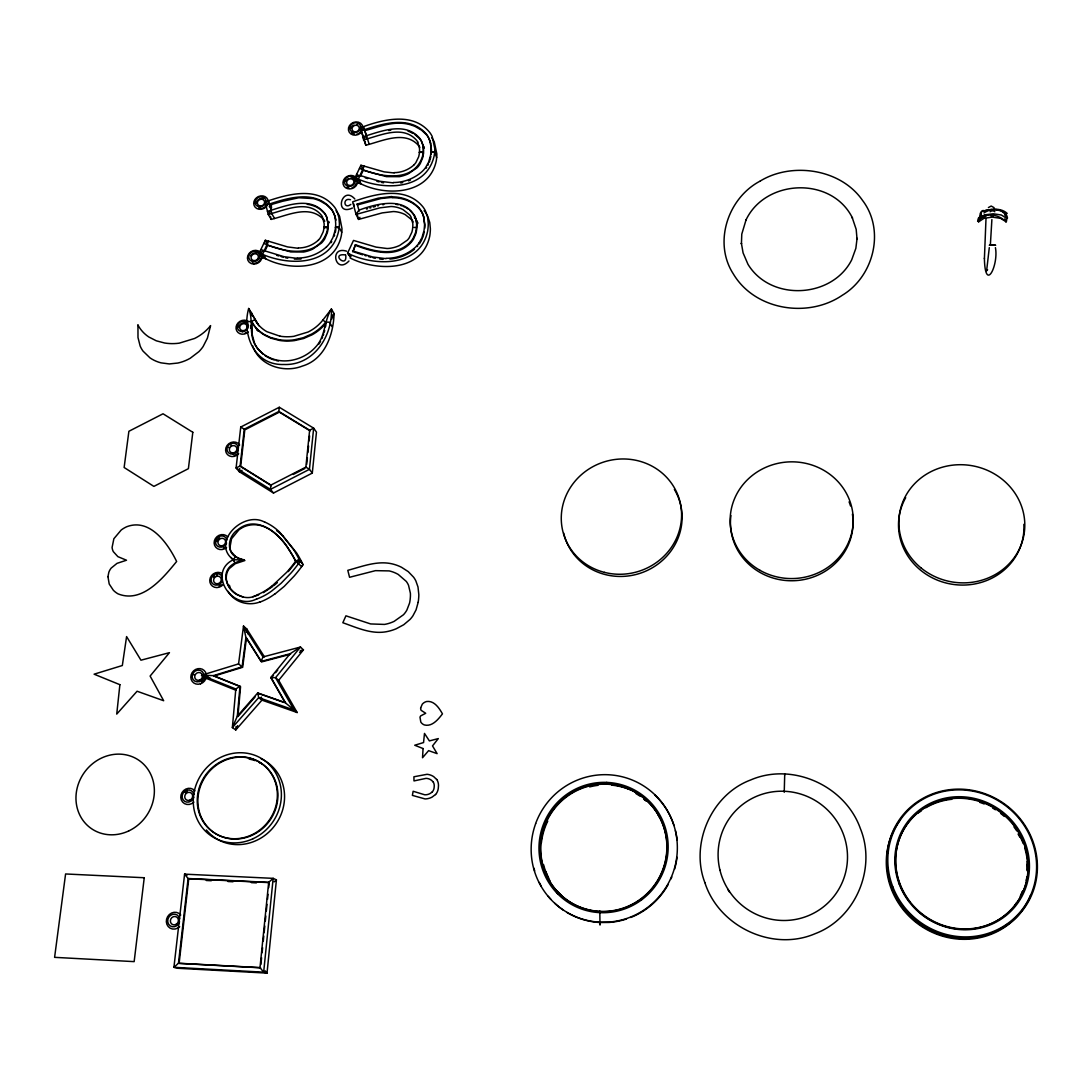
<?xml version="1.0" encoding="UTF-8"?>
<svg xmlns="http://www.w3.org/2000/svg" width="1092" height="1092" viewBox="0 0 1092 1092"><rect width="100%" height="100%" fill="white"/><g stroke="black" fill="none" stroke-linecap="round" stroke-linejoin="round"><path stroke-width="1.5" d="M990.376 244.758L991.891 219.519M979.169 218.113L978.623 221.799M989.297 247.652L986.608 270.857L987.591 269.697M995.413 247.666C998.798 264.646 985.066 293.844 984.397 258.231M258.845 325.744A38.165 34.166 -29.5 0 1 257.862 324.092L248.648 308.49C241.755 333.77 253.562 365.561 283.906 364.496C313.595 365.697 332.541 336.322 331.422 309.05L334.084 313.595C333.442 334.875 324.843 359.445 302.293 366.093C284.657 373.095 261.07 366.257 253.453 347.979M137.961 325.02L137.988 337.51L140.131 345.946A32.637 28.897 -33.8 0 0 143.052 351.133L149.986 357.862A39.312 34.807 -33.6 0 0 161.015 362.844L169.315 363.936L177.887 363.035A39.312 34.807 -33.6 0 0 190.185 358.285L198.853 351.679A32.651 28.938 -33.6 0 0 203.112 346.546L207.398 338.138L210.606 325.607A41.742 36.882 -32.8 0 1 194.553 338.479L179.238 343.161A49.686 43.844 -32.7 0 1 164.66 343.024L156.279 340.8L148.853 337.005A41.578 36.705 -33 0 1 137.947 325.034M985.994 218.782L984.411 258.531M424.706 228.337L424.72 228.255A39.817 35.517 -24.5 0 0 424.884 224.856L423.437 216.148M203.931 676.999L201.556 675.238L213.404 675.634L239.994 686.281L235.817 688.997L232.364 727.6L235.776 729.947L261.957 700.136L261.288 697.051M236.077 726.617L235.776 729.947L237.633 725.675M285.094 702.579L270.761 677.531L275.539 677.695L278.678 680.33L297.16 712.53L285.094 702.579L257.712 692.942L258.708 697.611L232.364 727.6L237.333 716.134L239.994 686.281M312.298 473.082L316.462 432.118L313.65 428.146L279.293 407.261L240.745 427.04L236.09 467.99L239.339 471.73L273.519 493.024L312.298 473.082L309.445 469.328L305.856 467.117L270.898 485.08L270.434 489.393L273.519 493.024M276.413 879.852L267.021 973.108L177.819 968.276L173.928 967.307L184.589 874.146L273.164 878.35L276.413 879.852L274.188 881.845M305.856 467.117L309.637 430.207L313.65 428.146L309.445 469.328L270.434 489.393L236.09 467.99L240.117 465.929L244.253 429.211L278.842 411.466L279.293 407.261M306.675 464.387L307.371 457.685M307.876 452.661L308.572 445.959M309.091 440.922L309.596 435.899M187.101 875.156L184.589 874.146L188.111 878.514L178.474 963.24L173.928 967.307L263.663 972.167L259.992 967.621L268.673 882.363L273.164 878.35L263.663 972.167L267.021 973.108L265.192 970.856M260.906 964.454L261.575 957.766M262.094 952.756L262.599 947.747M263.281 941.072L263.786 936.062M264.127 932.718L264.81 926.03M265.315 921.02L265.834 916.011M266.339 911.001L267.021 904.326M267.526 899.317L268.045 894.307M268.714 887.619L269.233 882.609L188.739 878.773L179.115 963.403L260.565 967.785M417.717 142.042L419.492 148.43A26.235 23.123 -23 0 1 419.437 152.252L419.437 152.293A25.839 22.782 -23 0 1 418.605 156.92L415.875 162.599A16.639 14.687 -22.7 0 1 414.496 164.291L414.086 164.728M239.708 468.468L239.339 471.73L242.015 470.365M298.348 248.307L287.551 246.915L265.329 240.267L259.254 252.907C286.077 265.82 330.412 267.472 338.643 231.108A43.625 38.602 -27.5 0 0 339.162 227.382A43.612 38.589 -27.5 0 0 339.407 223.669L338.889 217.431L337.019 211.384A30.521 27.041 -27 0 0 334.616 207.207C317.54 185.422 287.046 194.335 265.056 201.938L268.25 214.414C284.916 210.319 307.644 198.894 321.403 215.206A16.899 14.96 -27.1 0 1 322.454 216.926L324.119 223.437A26.413 23.382 -27.5 0 1 323.996 227.327L323.996 227.368A26.017 23.028 -27.5 0 1 323.095 232.077L320.27 237.851A16.762 14.851 -27.3 0 1 318.864 239.585L318.441 240.008M606.742 782.363L606.729 783.756M600.382 922.044L599.999 925.061L599.808 911.192M245.918 637.469L261.07 661.438L263.022 656.934L243.502 626.085L245.918 637.469L242.11 666.843L238.575 663.895L243.502 626.085L246.792 628.992L264.455 656.893M246.369 632.268L246.792 628.992L247.829 633.851M280.071 336.213A46.465 41.523 -29.2 0 0 293.83 336.336L308.108 332.009A38.397 34.343 -29.3 0 0 322.809 320.133L331.422 309.05C323.887 320.666 325.648 336.513 315.725 346.915C307.862 355.733 296.096 360.947 284.289 360.92C273.123 360.81 261.671 355.432 255.705 345.755C248.389 334.548 253.74 320.352 248.648 308.49L257.876 324.092M325.525 326.781L325.88 324.829M424.283 231.75L423.491 235.162M430.849 156.497L430.071 159.841M335.217 232.746L335.449 231.613A39.653 35.108 -27.5 0 0 335.804 229.334M324.228 332.2L324.693 330.466M334.248 236.145L334.616 235.012M323.177 335.503L323.723 333.879M599.945 911.383L599.836 912.625M422.74 237.428L423.136 236.295M429.333 162.039L429.729 160.947M394.103 172.959L384.22 171.881L364.182 166.134L358.545 178.733L361.002 183.906C386.568 196.437 428.938 194.676 436.199 161.179A43.079 38.015 -23 0 0 436.663 157.548A43.079 38.002 -23 0 0 436.841 153.917L434.261 141.933A30.153 26.617 -22.5 0 0 431.804 137.865M336.063 210.77L337.21 212.244A30.358 26.918 -27.1 0 1 339.598 216.407L341.973 228.624A43.366 38.425 -27.5 0 1 341.741 232.323A43.38 38.438 -27.5 0 1 341.236 236.036C333.852 269.615 291.359 271.963 265.711 258.777L262.722 253.986L268.564 241.182M321.949 338.547L322.59 337.046M331.572 319.355L334.084 313.595L332.186 316.052M422.29 238.547L420.666 241.81M355.446 244.676L352.934 251.733L355.446 244.676C372.863 251.228 395.864 257.644 410.469 241.864M351.146 255.746L350.095 257.971C376.426 271.307 422.113 272.454 429.729 236.172A43.612 38.943 -24.5 0 0 430.193 232.446A43.598 38.93 -24.5 0 0 430.371 228.719L429.757 222.468L427.777 216.421A30.535 27.273 -24 0 0 425.293 212.23M347.556 253.153L353.508 240.431L376.112 247.12L387.073 248.512A26.549 23.683 -24.3 0 0 390.213 248.266L391.591 248.034A29.853 26.604 -24.3 0 0 399.699 245.427L407.289 240.172A16.94 15.138 -24.2 0 0 409.104 238.001L411.875 232.186A26.167 23.342 -24.4 0 0 412.708 227.491L412.721 227.409A26.563 23.696 -24.4 0 0 412.79 223.491L411.002 216.939A16.926 15.111 -24 0 0 409.582 214.783L402.962 209.568A29.907 26.713 -24.5 0 0 395.386 206.975L394.062 206.757A26.577 23.724 -24.5 0 0 390.991 206.497L379.839 207.849L356.074 214.414L352.648 201.856C374.733 193.898 405.842 185.463 423.164 207.166A30.699 27.396 -24 0 1 425.662 211.37L427.654 217.445L428.269 223.724A43.844 39.107 -24.5 0 1 428.078 227.464A43.844 39.121 -24.5 0 1 427.614 231.217C419.942 267.676 374.024 266.53 347.556 253.153L349.809 256.347L349.59 254.313M356.511 178.119A7.467 6.593 -24.9 0 0 344.731 178.296A7.467 6.593 -24.9 0 0 347.433 188.629A7.467 6.593 -24.9 0 0 357.575 182.146A7.344 6.484 -24.9 0 0 357.562 180.658A2.034 0.71 25 0 0 355.91 179.498L355.05 177.696L360.933 165.261L363.254 170.256L360.374 176.372L356.606 174.406M264.687 251.501L267.676 245.29L290.704 251.924L303.658 252.02A33.238 29.402 -27.3 0 0 312.721 249.099L321.512 243.025A21.171 18.755 -27.3 0 0 324.802 238.752L327.327 232.664A30.289 26.822 -27.5 0 0 328.105 228.201A30.289 26.809 -27.5 0 0 328.255 223.751L326.535 216.844A21.13 18.7 -27.1 0 0 324.529 213.117C310.06 195.413 285.285 206.088 267.472 211.37M427.887 165.274L428.419 164.209M320.543 341.387L318.96 344.021M981.162 213.049L980.862 213.595A13.978 8.886 40.2 0 0 980.684 213.964M331.081 242.683L331.736 241.632M359.937 217.335L358.572 219.424L356.074 214.414L358.831 210.224C376.808 203.467 407.193 195.645 416.093 219.396M268.728 200.887L271.034 210.251L268.25 214.414L271.198 219.396C287.715 215.397 309.828 204.122 323.751 219.765M348.43 254.818L349.467 254.013M418.973 243.079L421.935 237.715L423.928 230.917A39.858 35.558 -24.5 0 0 424.351 227.505L424.365 227.423A39.844 35.545 -24.5 0 0 424.529 224.024L423.737 217.24M419.328 243.898L420.024 242.861M425.976 168.373L426.658 167.363M234.93 563.049L233.347 559.718L235.654 556.483M275.143 593.857L284.152 586.459L294.185 576.03A138.547 125.471 -38.8 0 0 301.692 566.584L303.126 564.632L299.14 559.336A143.134 130.699 -45.1 0 0 293.598 549.563L279.88 532.446A56.429 51.802 -41 0 0 265.097 522.208M348.976 260.988C335.312 275.348 328.678 245.482 346.614 251.187M295.195 563.049L288.274 571.594M273.437 675.334L271.28 677.968L285.613 702.989M275.58 672.699L277.723 670.065M278.678 680.33L303.44 649.863L300.464 647.051L263.022 656.934M270.761 677.531L290.076 653.78L300.464 647.051L275.539 677.695L294.117 710.073L258.708 697.611L261.957 700.136L297.16 712.53L292.042 708.271M978.623 221.853L983.947 218.332L992.164 217.117L1000.6 218.332L1006.319 221.867L1006.933 218.441L1001.282 214.988L993.242 213.773L984.82 214.851M988.397 207.576L991.195 206.033L994.116 207.685M237.333 716.134L257.712 692.942M255.05 697.037L237.906 716.543L240.554 686.718L213.991 676.071L242.67 667.294L246.464 637.946L261.602 661.902L290.595 654.245M435.517 794.498L432.132 797.078A15.37 14.728 -52 0 1 426.562 798.825A14.292 13.705 -52.1 0 1 425.02 798.921L412.38 795.386L413.145 791.263L424.72 794.785A9.924 9.514 -52.1 0 0 430.835 793.051L432.268 791.85M326.467 246.888L327.764 245.577A26.385 23.396 -27.2 0 0 329.934 242.902L332.937 237.565L335.012 230.808A39.64 35.094 -27.5 0 0 335.476 227.423L339.162 227.382L341.741 232.323M350.846 204.395C343.762 210.046 342.369 197.188 350.505 199.727M273.915 585.558L277.354 582.664M980.193 215.875L981.135 215.192M271.649 586.404L286.746 572.249A133.265 120.639 -38.7 0 0 295.632 561.247L299.14 559.336L303.126 564.632M272.754 586.445L263.363 592.656M299.577 652.374L303.44 649.863L300.204 650.723M352.429 208.026C333.497 216.748 341.933 184.439 354.873 199.017M759.759 181.299C727.777 198.348 713.076 242.752 733.374 273.996C755.036 310.36 808.176 318.564 842.287 295.263C873.818 276.331 885.38 230.248 862.489 200.341C840.294 168.264 791.099 161.998 760.114 181.108M233.074 559.855C206.866 572.822 232.623 611.793 256.743 598.88M234.698 563.172C212.039 575.115 237.879 607.507 257.535 594.594M293.243 474.474L304.886 468.495M355.924 179.538A2.307 0.846 -73.2 0 1 357.043 178.651A2.307 0.846 -73.2 0 1 356.661 181.054L357.534 182.869L359.978 181.777M297.201 258.381L283.975 256.688L264.196 250.696L259.254 252.907L262.271 257.698L265.711 258.777M262.271 257.698L264.728 256.606M983.36 211.043C990.389 208.886 1000.75 207.903 1005.855 214.373M983.919 210.893L991.741 209.459M256.32 595.741L258.668 594.84M259.951 601.938C248.553 606.415 234.207 602.306 228.119 591.373M265.902 205.228C286.35 198.321 314.4 188.998 330.999 208.627A26.563 23.533 -27 0 1 333.101 211.944L335.176 216.98M238.575 663.895L201.556 675.238L235.817 688.997M236.104 690.321L205.119 677.886L208.313 676.904M213.404 675.634L242.11 666.843M366.462 209.05L367.608 208.709M369.888 208.04L371.021 207.698M393.12 182.869L379.852 181.272L359.964 175.498L355.05 177.696C381.545 190.54 426.139 191.332 434.152 155.883A43.311 38.179 -23 0 0 434.616 152.225A43.311 38.179 -23 0 0 434.793 148.58L432.214 136.541A30.317 26.74 -22.5 0 0 429.729 132.446C413.377 112.353 384.698 119.001 363.691 126.576L364.878 130.658C378.856 126.809 393.366 120.762 408.067 124.16A42.056 37.128 -23.1 0 1 415.219 126.535L421.512 130.125L426.481 134.766A26.263 23.164 -22.5 0 1 428.651 138.001L429.156 138.998M363.691 126.576L360.032 127.641L365.847 145.222C382.459 141.114 404.845 129.88 418.782 145.741A16.694 14.728 -22.6 0 1 419.847 147.406M359.241 211.07L357.139 204.054L378.242 198.171L391.851 196.519M269.233 206.62L271.662 205.924M373.232 207.057L375.402 206.456M252.839 596.696L255.159 596.068M261.07 661.438L290.076 653.78M377.545 205.883L378.596 205.624M400.764 183.006L402.716 182.596M388.766 130.549L390.8 130.166M382.76 204.723L383.783 204.545M301.023 259.022L294.362 259.077M247.761 321.621L251.474 321.485L254.805 319.615A38.384 34.316 -29.5 0 0 266.817 331.654L280.071 336.227M263.855 243.352C283.865 252.675 317.909 258.804 326.89 231.845A30.317 26.836 -27.5 0 0 327.668 227.382L323.996 227.409L327.668 227.382A30.317 26.836 -27.5 0 0 327.805 222.918L327.095 218.536M392.233 197.365L380.958 198.539L357.562 204.9L357.139 204.054M335.49 227.382L339.162 227.382L335.49 227.341A39.64 35.081 -27.5 0 0 335.708 223.956L335.421 219.437M413.964 227.45L416.448 227.464A30.48 27.191 -24.4 0 0 416.516 222.973L416.161 220.297M419.437 152.252L423.109 152.279L423.464 153.167A30.085 26.522 -23 0 1 422.754 157.548L420.311 163.541A21.021 18.55 -22.7 0 1 417.103 167.745L408.394 173.751A33.006 29.075 -22.8 0 1 399.372 176.672L386.404 176.631L363.254 170.256M386.063 258.668L372.631 256.961L352.511 250.928M323.996 227.327L327.668 227.382M233.347 559.718L244.335 559.991A32.132 29.58 -41.7 0 0 234.889 562.967M237.81 557.971C225.512 552.975 227.914 536.104 237.647 529.879C256.033 514.182 279.839 533.06 289.066 549.918A136.828 124.979 -45 0 1 295.632 561.261L300.177 561.37L298.73 563.336A139.339 126.085 -38.7 0 1 291.195 572.822L281.081 583.305L272.017 590.745A54.846 50.287 -39.9 0 1 256.784 599.017M205.119 677.886L210.169 678.05M188.111 878.514L268.673 882.363M206.279 880.48L211.288 880.725M227.982 881.517L233.005 881.763M251.378 882.636L256.388 882.882M993.788 209.487L1001.091 210.783L1005.036 213.759M322.795 320.12L325.744 322.058L329.47 322.249L332.145 326.726M178.474 963.24L259.992 967.621M383.101 259.364L379.743 259.022M307.234 204.272L308.722 204.518A33.306 29.511 -27.6 0 1 315.793 206.784M396.055 204.327L398.293 204.777M381.354 182.378L383.565 182.828M285.558 257.739L287.769 258.203M375.279 258.258L373.041 257.767M276.276 360.537L278.351 361.002M376.89 181.299L379.129 181.873M242.779 596.846L236.978 594.662A25.867 23.792 -40.7 0 1 232.009 590.949C227.286 586.363 224.884 579.129 227.068 572.754A13.909 12.776 -41.2 0 1 229.375 568.509L235.244 563.718L244.881 560.537L239.885 558.94M281.122 256.62L283.347 257.221M370.789 257.193L368.509 256.579M360.933 165.261L364.182 166.134M355.856 245.495C373.273 252.047 396.246 258.449 410.838 242.683A21.239 18.974 -24.2 0 0 413.609 238.916L415.834 233.674A30.016 26.795 -24.4 0 0 416.803 228.296A30.453 27.177 -24.4 0 0 416.885 223.805L415.956 219.424M357.534 182.869L361.002 183.906M365.042 255.555L366.202 255.91M276.59 255.296L278.87 255.978M365.288 177.86L367.676 178.61M354.204 252.129L356.688 252.907M362.708 254.832L357.903 253.303M359.5 168.291C379.497 177.109 413.486 183.483 422.399 156.661A30.112 26.549 -23 0 0 423.109 152.279A30.098 26.536 -23 0 0 423.177 147.898L422.973 146.151M400.491 205.392L401.924 205.883M260.865 249.563L264.196 250.696M258.258 693.379L284.002 702.429M265.015 522.358C243.925 509.841 210.551 542.369 233.115 559.554M403.33 206.429L404.682 207.057M265.056 201.938L269.451 204.122L271.662 207.89M412.121 132.828L413.39 133.511M317.103 207.425L319.574 208.886M405.992 207.726L408.463 209.255M278.842 411.466L309.637 430.207M310.114 430.876L279.347 412.134L244.799 429.866L240.65 466.557L271.417 485.694M1004.845 215.192L1005.868 215.875M240.745 427.04L244.253 429.211M240.117 465.929L270.898 485.08M1004.394 219.956L1005.118 220.434M295.645 561.261L301.692 566.584M414.605 134.248L419.697 138.698A20.816 18.359 -22.6 0 1 421.799 142.042L422.74 144.499M235.463 556.347L231.258 551.856A13.827 12.667 -39.6 0 1 229.921 547.542L231.559 538.752L238.848 529.934A25.744 23.642 -39.5 0 1 244.553 526.549C267.717 517.772 286.063 542.656 295.454 560.524M345.454 254.914C329.607 252.948 347.652 269.355 345.7 255.146M320.72 209.691L324.583 213.445A20.953 18.564 -27.1 0 1 326.631 216.858L327.272 218.509M263.281 354.299L257.712 348.676A32.965 29.58 -30.4 0 1 254.613 343.42L252.266 334.889L251.993 322.236A42.165 37.715 -29.5 0 0 265.179 335.462L271.007 338.206L279.62 340.458A50.205 44.868 -29.2 0 0 294.499 340.595L303.617 338.506L312.121 334.78A42.028 37.606 -29.3 0 0 326.208 322.809M410.142 210.538L414.291 215.274M233.77 560.701L231.108 557.452M282.924 535.872L296.574 552.893A142.288 130.03 -45.2 0 1 302.088 562.626M414.4 217.117L415.602 218.687M424.106 210.742L424.72 211.479M418.987 207.944L420.038 209.255A26.508 23.655 -24 0 1 421.717 211.916L423.041 214.837M419.342 208.79L420.393 210.101A26.481 23.642 -24 0 1 422.072 212.763L422.577 213.8M414.469 216.789L415.738 218.618L414.373 215.22M436.691 779.511L433.742 776.685A15.397 14.756 -52.6 0 0 428.501 774.515A14.305 13.718 -52.5 0 0 426.986 774.31L413.909 776.781L413.991 780.917L426.044 778.364A9.937 9.528 -52.5 0 1 431.818 780.562L433.06 781.872M253.016 323.723L251.474 321.485A42.206 37.742 -29.5 0 0 264.66 334.725L270.502 337.469L279.129 339.735A50.259 44.908 -29.2 0 0 294.021 339.858L303.139 337.769L311.657 334.043A42.069 37.633 -29.3 0 0 325.757 322.058M274.597 218.509L271.662 213.527L271.034 210.251M354.34 205.924L353.521 203.617M361.22 130.59L361.766 131.804A7.33 6.415 -23.9 0 1 360.319 133.224A7.398 6.47 -23.9 0 1 349.276 132.269A7.398 6.47 -23.9 0 1 353.508 122.427A7.398 6.47 -23.9 0 1 362.872 127.218M365.028 142.247L362.599 136.882C380.507 131.6 404.941 120.994 419.738 138.302A20.98 18.496 -22.6 0 1 421.799 141.946L423.177 146.191M363.363 136.254L360.933 130.863C381.463 123.969 409.186 114.687 426.139 133.866A26.385 23.273 -22.5 0 1 428.31 137.087L430.644 143.175M369.246 144.335L364.469 129.757L360.032 127.641L360.92 129.634M366.557 136.664L366.148 135.763L363.431 139.872C380.139 135.736 402.62 124.433 416.639 140.363A16.776 14.797 -22.6 0 1 417.717 142.042M423.205 145.618L424.228 148.13L423.873 147.229A20.871 18.414 -22.6 0 0 423.164 145.714M265.329 240.267L267.171 244.485M416.953 221.048L417.308 221.881M436.663 157.548L434.616 152.225L430.93 152.197A39.367 34.712 -23 0 1 430.507 155.61L428.555 162.244L425.621 167.499A26.208 23.137 -22.6 0 1 423.491 170.134L422.222 171.43A38.479 33.907 -22.8 0 1 393.161 182.514M429.265 139.121L430.357 142.11M704.954 882.868C719.096 926.767 772.699 952.087 815.369 933.592C855.678 918.317 876.658 868.372 860.387 828.61C845.304 785.844 792.587 761.807 750.641 779.975C710.96 794.771 690.035 844.212 704.886 882.636M422.686 214.005L423.437 215.902M229.375 585.257L229.921 586.704M416.939 221.048L417.622 222.713M334.848 215.902L333.538 212.776A26.44 23.423 -27 0 0 331.436 209.473L326.535 204.723L320.311 201.037A42.342 37.538 -27.6 0 0 313.213 198.58L298.785 197.761L282.582 201.256L269.942 204.955L271.321 210.319M252.634 345.768L252.894 346.519M423.082 215.069L423.792 216.994M417.267 221.881L417.772 223.601M329.033 221.84L329.293 222.686M364.878 130.658L366.339 135.913M363.882 138.124L364.196 139.257M364.81 141.496L365.847 145.222M357.316 214.837L358.572 219.424L382.2 212.899L393.284 211.548A26.44 23.628 -24.5 0 1 396.341 211.807L397.652 212.025A29.743 26.59 -24.5 0 1 405.2 214.619L411.78 219.806A16.83 15.042 -24.1 0 1 413.199 221.963M415.724 218.564L416.325 220.256M270.42 216.352L271.198 219.396M334.739 216.134L335.462 218.072M430.303 142.274L431.449 149.768A39.326 34.671 -23 0 1 431.285 153.098M422.631 144.444L423.532 148.785A30.071 26.522 -23 0 1 423.464 153.167M251.747 313.022L252.457 316.257M335.012 217.226L335.681 219.178M430.548 143.352L431.094 148.881A39.367 34.698 -23 0 1 430.93 152.197L431.272 153.167A39.339 34.685 -23 0 1 431.176 154.272M335.244 218.332L335.872 220.297M784.766 774.829L784.725 773.996L784.233 792.273M257.603 330.412A42.015 37.592 -29.5 0 1 256.306 328.774M274.242 359.964A39.721 35.64 -30.1 0 1 264.919 355.487M250.75 325.525A7.617 6.798 -31.6 0 1 250.573 328.269M248.334 331.954A7.617 6.798 -31.6 0 1 238.042 332.528A7.617 6.798 -31.6 0 1 238.152 322.782A7.617 6.798 -31.6 0 1 248.444 321.567M246.26 332.473A5.706 5.105 -31.6 0 1 245.222 332.91M238.575 327.095A5.706 5.105 -31.6 0 1 246.355 322.973M238.67 453.726A7.794 7.057 -35.9 0 1 227.491 454.627A7.794 7.057 -35.9 0 1 228.706 443.789A7.794 7.057 -35.9 0 1 239.653 445.004M237.428 453.658A5.842 5.283 -35.9 0 1 234.166 455.309M228.733 447.72A5.842 5.283 -35.9 0 1 229.033 447.242M230.849 445.454A5.842 5.283 -35.9 0 1 231.586 445.031M226.535 547.542A7.931 7.234 -40 0 1 215.793 547.297A7.931 7.234 -40 0 1 216.994 536.65A7.931 7.234 -40 0 1 227.737 536.882M226.576 543.024A5.951 5.433 -40 0 1 217.499 546.164A5.951 5.433 -40 0 1 218.304 536.909A5.951 5.433 -40 0 1 226.849 540.008M224.447 547.693A5.938 5.419 -40.1 0 1 223.369 548.088M216.789 541.673A5.938 5.419 -40.1 0 1 219.697 537.878M223.3 584.37A7.985 7.316 -41.9 0 1 212.462 586.186A7.985 7.316 -41.9 0 1 211.561 575.566A7.985 7.316 -41.9 0 1 222.399 573.75M222.263 580.971A5.992 5.487 -41.9 0 1 213.418 584.316A5.992 5.487 -41.9 0 1 213.336 575.225A5.992 5.487 -41.9 0 1 222.222 576.876M221.362 584.821A5.979 5.487 -41.9 0 1 219.028 585.995M213.418 577.436A5.979 5.487 -41.9 0 1 214.865 575.989M216.68 575.075A5.979 5.487 -41.9 0 1 217.24 574.924M204.914 677.613A6.102 5.61 -47.2 0 1 201.338 682.118M193.857 674.965A6.102 5.61 -47.2 0 1 194.103 674.419M193.898 802.101A8.354 7.699 -54 0 1 182.623 802.101A8.354 7.699 -54 0 1 183.688 790.512A8.354 7.699 -54 0 1 194.922 790.881M193.83 797.215A6.279 5.788 -54 0 1 184.507 801.228A6.279 5.788 -54 0 1 184.944 791.127A6.279 5.788 -54 0 1 193.939 794.539M185.19 792.669A6.265 5.774 -54 0 1 187.415 791.113M179.689 926.658A8.599 7.903 -60.9 0 1 168.209 926.562A8.599 7.903 -60.9 0 1 169.315 914.536A8.599 7.903 -60.9 0 1 180.753 915.014M179.593 921.716A6.456 5.938 -60.9 0 1 170.188 925.866A6.456 5.938 -60.9 0 1 170.42 915.451A6.456 5.938 -60.9 0 1 179.661 918.631M258.108 331.149A41.974 37.565 -29.5 0 1 256.825 329.511M276.631 530.616A56.102 51.542 -41 0 1 282.787 535.995M275.061 593.761A54.532 50.027 -40 0 1 259.992 602.074M244.362 559.909A31.764 29.102 -38.7 0 1 235.613 556.551M271.567 586.295A54.259 49.713 -39.8 0 1 257.575 594.703M261.043 758.708A45.919 42.684 -54.2 0 1 274.488 825.934A45.919 42.684 -54.2 0 1 206.361 829.947M259.186 762.393A41.742 38.807 -54.2 0 1 261.493 763.567M436.8 779.442A11.944 11.452 -52.2 0 1 438.383 787.086A11.944 11.452 -52.4 0 1 435.612 794.58M433.128 781.817A7.958 7.63 -52.2 0 1 434.179 786.909A7.958 7.63 -52.3 0 1 432.336 791.905M249.153 759.117A41.783 38.834 -54.2 0 1 255.105 760.619M259.814 762.598A41.783 38.834 -54.2 0 1 262.066 763.854M636.145 793.734A63.65 62.804 -67.2 0 1 640.185 796.259M644.062 799.098A63.65 62.804 -67.2 0 1 646.519 801.173M560.906 895.071A63.65 62.804 -67.2 0 1 557.534 891.522M549.986 880.916A63.65 62.804 -67.2 0 1 543.611 864.741M729.497 892.041A64.988 63.827 43.7 0 1 727.709 889.216M1010.591 910.237A67.267 64.237 37.7 0 1 1008.407 912.421M918.317 812.926A67.267 64.237 37.7 0 1 920.72 811.083M925.798 807.752A67.267 64.237 37.7 0 1 951.869 799.276M979.674 802.333A67.267 64.237 37.7 0 1 984.138 803.958M992.696 808.107A67.267 64.237 37.7 0 1 995.413 809.759M1000.627 813.404A67.267 64.237 37.7 0 1 1004.312 816.447M1014.018 826.972A67.267 64.237 37.7 0 1 1016.748 830.876M1019.205 834.971A67.267 64.237 37.7 0 1 1023.204 843.584M1024.746 848.061A67.267 64.237 37.7 0 1 1027.49 871.307M1026.794 877.49A67.267 64.237 37.7 0 1 1026.221 880.534M1021.825 893.72A67.267 64.237 37.7 0 1 1020.46 896.491M1027.053 864.222A67.117 64.1 37.8 0 1 1027.122 870.119M1022.699 891.154A67.117 64.1 37.8 0 1 1020.706 895.604M1016.597 902.702A67.117 64.1 37.8 0 1 1014.659 905.404M909.895 902.21A67.404 64.373 37.7 0 1 933.196 803.466A67.404 64.373 37.7 0 1 1026.48 852.292A67.404 64.373 37.7 0 1 961.492 929.21M955.473 928.65A67.404 64.373 37.7 0 1 914.454 907.507M1023.846 524.337A62.831 58.75 9.7 0 1 947.842 583.428A62.831 58.75 9.7 0 1 905.691 497.679M852.415 514.086A61.302 58.149 -1.5 0 1 792.383 580.753A61.302 58.149 -1.5 0 1 730.917 515.588M849.085 501.87A61.302 58.149 -1.5 0 1 850.518 505.924M674.378 489.407A60.183 57.18 -17 0 1 643.584 572.044A60.183 57.18 -17 0 1 563.649 533.033M566.939 912.421A73.683 72.714 -67.2 0 0 600.327 922.522L609.145 922.44A74.256 73.273 -67 0 0 626.508 919.014M630.685 917.498A72.959 71.99 -67.4 0 0 642.273 911.683A73.819 72.836 -67.1 0 0 668.222 884.411M654.736 794.949A73.819 72.836 -67.1 0 1 673.982 825.456M675.443 830.602A73.819 72.836 -67.1 0 1 677.095 839.816M677.026 857.247A73.819 72.836 -67.1 0 1 674.569 869.205M671.812 876.972A73.819 72.836 -67.1 0 1 670.993 878.869M563.445 910.196A73.887 72.918 -67.1 0 1 554.818 903.316M550.928 899.412A73.887 72.918 -67.1 0 1 548.211 896.286M541.182 886.076A73.887 72.918 -67.1 0 1 539.243 882.418M534.684 870.884A73.887 72.918 -67.1 0 1 533.947 868.222M535.64 823.573A73.942 72.959 -66.9 0 1 650.832 791.154A73.942 72.959 -66.9 0 1 641.973 911.301A73.082 72.113 -67.2 0 1 630.384 917.144A74.379 73.396 -66.8 0 1 608.79 922.085L599.958 922.18A73.806 72.823 -67 0 1 563.022 909.827A74.024 73.041 -66.9 0 1 533.142 866.447A74.352 73.369 -67 0 1 535.681 823.586M644.171 799.494A63.554 62.722 -67.4 0 1 645.563 800.627M658.353 815.437A63.554 62.722 -67.4 0 1 659.268 816.952M559.896 894.048A63.554 62.722 -67.4 0 1 557.452 891.372M548.621 878.009A63.554 62.722 -67.4 0 1 545.891 871.553M635.913 792.533A64.851 63.991 -67.4 0 1 646.464 799.74M557.766 893.706A64.851 63.991 -67.4 0 1 556.538 892.328M548.348 880.275A64.851 63.991 -67.4 0 1 541.987 861.752M541.263 856.524A64.851 63.991 -67.4 0 1 541.127 854.818M541.373 842.874A64.851 63.991 -67.4 0 1 547.734 821.143M589.694 786.895A64.851 63.991 -67.4 0 1 598.034 785.312M611.602 785.134A64.851 63.991 -67.4 0 1 629.661 789.571M1007.547 924.091A75.02 71.649 37.8 0 1 928.91 929.838A75.02 71.649 37.8 0 1 887.141 861.533M887.7 853.384A75.02 71.649 37.8 0 1 888.192 850.081M1030.63 895.167A75.949 72.536 37.8 0 1 925.333 928.746A75.949 72.536 37.8 0 1 900.463 819.601M1022.33 891.55A67.008 64.005 37.8 0 1 1020.351 896M918.85 812.352A67.881 64.824 37.8 0 1 921.525 810.441M1018.072 834.042A67.881 64.824 37.8 0 1 1019.751 837.045M1027.217 861.52A67.881 64.824 37.8 0 1 1027.531 870.884M1026.999 877.081A67.881 64.824 37.8 0 1 1026.507 880.138M1023.067 892.014A67.881 64.824 37.8 0 1 1021.743 895.085M324.078 220.202A16.803 14.892 -27.1 0 1 324.761 221.266M326.494 246.929A38.739 34.275 -27.3 0 1 297.242 258.026M318.495 240.063A26.645 23.574 -27.3 0 1 298.389 247.966M259.336 254.19A5.637 4.996 -29.5 0 1 260.51 256.033M260.701 258.012A5.637 4.996 -29.5 0 1 254.927 263.158M252.853 262.844A5.637 4.996 -29.5 0 1 252.375 262.653M250.573 255.774A5.637 4.996 -29.5 0 1 257.139 253.003M266.994 205.774A7.453 6.552 -28.1 0 1 255.255 207.303A7.453 6.552 -28.1 0 1 258.49 196.533A7.453 6.552 -28.1 0 1 268.25 201.597M265.984 205.815A5.583 4.914 -28.1 0 1 258.64 208.012M256.074 203.44A5.583 4.914 -28.1 0 1 263.609 198.58M977.654 221.417A21.608 14.524 35.7 0 1 978.814 217.458M979.988 218.96A15.356 10.142 6.8 0 1 985.803 216.434M1005.568 219.383A22.468 15.111 -38.1 0 1 1005.828 221.976M1006.032 214.264A21.826 14.838 -31.4 0 1 1007.493 218.168M979.401 217.813A11.848 7.371 11.2 0 1 980.384 216.639M1004.531 218.946A16.011 10.838 -35.5 0 1 1004.981 220.488M979.374 220.352A15.616 10.278 38.5 0 1 979.947 218.536M979.21 219.233A17.076 13.582 18.8 0 1 1004.094 220.188M980.439 218.673A20.543 12.149 51.5 0 1 980.575 214.892M980.07 214.25A11.848 7.849 28.6 0 1 982.8 210.51M980.384 215.929A16.899 10.374 47 0 1 980.793 214.046M981.053 213.008A10.961 6.975 23.6 0 1 983.455 210.483M1005.063 213.732A17.09 11.343 -35.5 0 1 1005.978 215.766M983.933 212.954A17.376 13.95 -17.2 0 1 1007.193 213.431M982.077 216.052A16.571 11.152 7 0 1 985.366 214.865M993.529 215.725A3.071 2.58 -12 0 1 990.731 215.725M990.103 211.78A3.071 2.58 -12 0 1 994.826 211.78M386.104 258.299A38.957 34.739 -24.2 0 0 415.561 247.133L416.175 246.437A26.74 23.901 -24.1 0 0 418.973 243.079M391.823 196.874A39.012 34.848 -24.4 0 1 419.028 207.903M416.434 227.464A30.044 26.809 -24.4 0 1 415.479 232.855L413.24 238.097A21.267 18.987 -24.2 0 1 410.469 241.864M414.496 249.194A38.984 34.767 -24.2 0 1 389.844 259.036M417.772 245.905A26.713 23.874 -24.1 0 1 417.171 246.587M392.205 197.72A38.984 34.821 -24.4 0 1 419.383 208.749M414.141 164.769A26.467 23.314 -22.8 0 1 394.144 172.645M357.644 180.699A2.034 0.71 25 0 1 356.661 181.067M410.374 180.112A41.946 36.937 -22.8 0 1 408.504 180.863M408.026 131.149A33.074 29.184 -23 0 1 412.121 132.828M360.756 131.545A5.542 4.859 -23.9 0 1 356.634 134.316M354.272 134.275A5.542 4.859 -23.9 0 1 351.569 132.623M351.037 128.037A5.542 4.859 -23.9 0 1 353.958 125.075M356.838 124.474A5.542 4.859 -23.9 0 1 357.616 124.556M355.978 184.002A5.596 4.941 -24.9 0 1 352.074 187.797M348.88 187.947A5.596 4.941 -24.9 0 1 347.242 187.251M345.632 181.572A5.596 4.941 -24.9 0 1 348.58 178.583M350.942 177.982A5.596 4.941 -24.9 0 1 355.76 180.63M107.958 576.672L109.2 583.988L113.336 590.24A25.648 23.164 -43.3 0 0 118.127 593.898C142.288 603.548 163.049 578.105 176.631 561.479C167.854 543.475 150.041 517.908 126.822 526.699A25.525 23.014 -42.2 0 0 121.171 530.043L113.868 538.738L112.094 547.42A13.705 12.34 -42.2 0 0 113.336 551.665L117.881 556.647L126.495 560.223L117.008 563.363L111.179 568.099A13.787 12.435 -43.6 0 0 108.831 572.29L107.958 576.672M420.652 707.944L420.679 708.926A4.464 4.272 -44.2 0 0 421.171 710.36L425.716 713.281L420.72 715.874A4.477 4.272 -45.2 0 0 419.997 717.267L420.816 722.085A8.149 7.794 -45 0 0 424.392 724.952C432.173 726.958 438.261 719.341 442.451 713.868C439.243 708.148 434.316 700.559 426.781 701.487A8.094 7.726 -44.2 0 0 422.276 704.203L420.652 707.944M857.056 238.465L857.043 239.216L856.183 229.375L852.169 217.445L852.497 218.072C831.899 176.099 765.082 178.61 745.754 220.488L746.054 219.861L741.782 234.111L741.427 243.939L741.386 243.188L743.079 252.88L747.965 264.278C770.802 301.842 832.295 298.307 851.719 259.8L855.855 248.348L857.056 238.465M423.068 748.566L422.522 757.752L428.61 750.641L437.114 753.63L432.514 745.904L438.302 738.588L429.388 740.908L424.488 733.428L423.56 742.56L414.728 745.235L423.068 748.566M419.437 152.293L423.109 152.279L419.437 152.293M119.888 684.684L116.735 714.086L137.087 691.236L163.663 700.723L150.123 676.057L169.451 652.661L140.95 660.196L126.59 636.581L122.331 665.519L94.103 674.187L119.888 684.684M144.24 877.736L134.152 961.629L54.6 957.343L65.588 873.969L144.24 877.736M192.806 432.282L188.397 468.673L153.89 486.39L124.133 467.499L128.883 431.285L163.036 413.786L192.806 432.282M418.181 602.252L416.079 609.827L412.94 615.779A28.228 26.563 -37.5 0 1 409.978 619.478L403.726 624.733L396.232 628.76A45.031 42.26 -37.2 0 1 388.056 631.367C372.413 634.998 357.261 627.777 342.833 622.74L345.932 615.82L370.652 623.942L384.493 624.419A35.435 33.265 -37.3 0 0 394.144 621.362L403.453 614.755A22.577 21.226 -37.6 0 0 406.893 610.032L409.514 603.221A32.296 30.344 -37.8 0 0 410.278 598.198A32.296 30.33 -37.7 0 0 410.374 593.161L408.545 585.339A22.345 21.007 -37.2 0 0 406.292 581.422L398.211 574.419A35.517 33.388 -38.2 0 0 389.216 570.911L375.457 570.652L349.563 577.286L347.802 570.324C362.708 566.366 378.364 559.909 393.925 564.332A45.168 42.465 -38.3 0 1 401.542 567.294L408.258 571.635L413.554 577.136A28.187 26.508 -37 0 1 415.861 580.93L417.99 586.964L418.823 594.594A42.26 39.694 -37.8 0 1 418.632 598.416A42.274 39.694 -37.9 0 1 418.181 602.252M995.535 245.25L989.448 245.236L995.535 245.25M434.616 152.225L430.93 152.279L434.616 152.225M128.679 830.957A41.619 37.879 -53.9 0 0 140.295 761.301A41.619 37.879 -53.9 0 0 76.536 791.14A41.619 37.879 -53.9 0 0 128.679 830.957M242.656 331.709A5.719 5.105 -31.6 0 0 247.816 323.532A5.719 5.105 -31.6 0 0 238.192 324.078A5.719 5.105 -31.6 0 0 242.656 331.709M243.257 330.685A3.808 3.399 -31.6 0 0 246.696 325.239A3.808 3.399 -31.6 0 0 240.281 325.607A3.808 3.399 -31.6 0 0 243.257 330.685M232.896 454.067A5.842 5.296 -35.9 0 0 237.333 445.208A5.842 5.296 -35.9 0 0 227.545 446.628A5.842 5.296 -35.9 0 0 232.896 454.067M233.347 452.893A3.89 3.522 -35.9 0 0 236.295 446.997A3.89 3.522 -35.9 0 0 229.77 447.925A3.89 3.522 -35.9 0 0 233.347 452.893M222.154 545.782A3.958 3.617 -40 0 0 224.87 539.612A3.958 3.617 -40 0 0 218.277 540.854A3.958 3.617 -40 0 0 222.154 545.782M217.99 583.674A3.999 3.658 -41.9 0 0 220.434 577.34A3.999 3.658 -41.9 0 0 213.855 578.883A3.999 3.658 -41.9 0 0 217.99 583.674M200.491 683.838A8.135 7.48 -47.2 0 0 204.218 670.515A8.135 7.48 -47.2 0 0 191.114 674.883A8.135 7.48 -47.2 0 0 200.491 683.838M199.427 681.544A6.115 5.624 -47.2 0 0 202.225 671.539A6.115 5.624 -47.2 0 0 192.383 674.815A6.115 5.624 -47.2 0 0 199.427 681.544M199.549 680.125A4.068 3.74 -47.2 0 0 201.419 673.464A4.068 3.74 -47.2 0 0 194.867 675.634A4.068 3.74 -47.2 0 0 199.549 680.125M190.008 800.122A4.177 3.849 -54 0 0 191.277 793.106A4.177 3.849 -54 0 0 184.794 795.959A4.177 3.849 -54 0 0 190.008 800.122M176.276 924.269A4.3 3.958 -60.9 0 0 176.549 916.966A4.3 3.958 -60.9 0 0 170.366 920.829A4.3 3.958 -60.9 0 0 176.276 924.269M253.016 838.738A46.192 42.916 -54.1 0 0 265.138 760.947A46.192 42.916 -54.1 0 0 193.816 793.775A46.192 42.916 -54.1 0 0 253.016 838.738M251.542 834.971A41.987 39.012 -54.1 0 0 262.612 764.263A41.987 39.012 -54.1 0 0 197.748 794.075A41.987 39.012 -54.1 0 0 251.542 834.971M252.115 835.271A41.946 38.984 -54.1 0 0 263.158 764.618A41.946 38.984 -54.1 0 0 198.362 794.403A41.946 38.984 -54.1 0 0 252.115 835.271M640.84 899.317A63.909 63.063 -66.8 0 0 629.838 789.53A63.909 63.063 -66.8 0 0 541.031 854.968A63.909 63.063 -66.8 0 0 640.84 899.317M719.928 870.037A65.247 64.1 43.4 0 0 827.49 903.384A65.247 64.1 43.4 0 0 800.968 794.143A65.247 64.1 43.4 0 0 719.928 870.037M921.334 568.181A63.09 58.968 9.6 0 0 1023.846 535.367A63.09 58.968 9.6 0 0 940.308 467.826A63.09 58.968 9.6 0 0 921.334 568.181M760.059 570.365A61.548 58.367 -1.6 0 0 853.221 520.966A61.548 58.367 -1.6 0 0 761.779 469.273A61.548 58.367 -1.6 0 0 760.059 570.365M604.463 572.372A60.415 57.385 -17 0 0 679.893 501.419A60.415 57.385 -17 0 0 579.92 476.044A60.415 57.385 -17 0 0 604.463 572.372M641.468 899.944A65.315 64.455 -66.6 0 0 629.92 787.769A65.315 64.455 -66.6 0 0 539.325 854.886A65.315 64.455 -66.6 0 0 641.468 899.944M640.731 898.934A63.978 63.118 -66.6 0 0 629.442 789.066A63.978 63.118 -66.6 0 0 540.704 854.79A63.978 63.118 -66.6 0 0 640.731 898.934M892.846 886.922A75.662 72.249 37.6 0 0 1020.201 911.943A75.662 72.249 37.6 0 0 973.559 791.291A75.662 72.249 37.6 0 0 892.846 886.922M891.987 887.318A76.522 73.068 37.6 0 0 1020.815 912.639A76.522 73.068 37.6 0 0 973.627 790.581A76.522 73.068 37.6 0 0 891.987 887.318M900.149 884.302A67.527 64.483 37.6 0 0 1013.799 906.701A67.527 64.483 37.6 0 0 972.235 798.989A67.527 64.483 37.6 0 0 900.149 884.302M899.33 884.411A68.455 65.37 37.6 0 0 1014.536 907.275A68.455 65.37 37.6 0 0 972.535 798.034A68.455 65.37 37.6 0 0 899.33 884.411M253.726 264.087A7.521 6.661 -29.5 0 0 261.52 253.972A7.521 6.661 -29.5 0 0 248.962 253.576A7.521 6.661 -29.5 0 0 253.726 264.087M253.74 261.575A5.651 4.996 -29.5 0 0 259.214 253.754A5.651 4.996 -29.5 0 0 249.727 253.89A5.651 4.996 -29.5 0 0 253.74 261.575M254.409 260.647A3.767 3.331 -29.5 0 0 258.053 255.432A3.767 3.331 -29.5 0 0 251.733 255.528A3.767 3.331 -29.5 0 0 254.409 260.647M259.992 206.825A5.596 4.914 -28.1 0 0 265.438 199.14A5.596 4.914 -28.1 0 0 256.033 199.29A5.596 4.914 -28.1 0 0 259.992 206.825M260.66 205.965A3.726 3.276 -28.1 0 0 264.278 200.846A3.726 3.276 -28.1 0 0 258.012 200.955A3.726 3.276 -28.1 0 0 260.66 205.965M354.313 132.61A5.556 4.859 -23.9 0 0 360.374 125.484A5.556 4.859 -23.9 0 0 351.078 124.829A5.556 4.859 -23.9 0 0 354.313 132.61M355.037 131.859A3.699 3.235 -23.9 0 0 359.077 127.109A3.699 3.235 -23.9 0 0 352.88 126.672A3.699 3.235 -23.9 0 0 355.037 131.859M348.935 186.377A5.61 4.955 -24.9 0 0 355.037 179.129A5.61 4.955 -24.9 0 0 345.659 178.446A5.61 4.955 -24.9 0 0 348.935 186.377M349.658 185.544A3.74 3.303 -24.9 0 0 353.726 180.712A3.74 3.303 -24.9 0 0 347.488 180.262A3.74 3.303 -24.9 0 0 349.658 185.544"/></g></svg>
